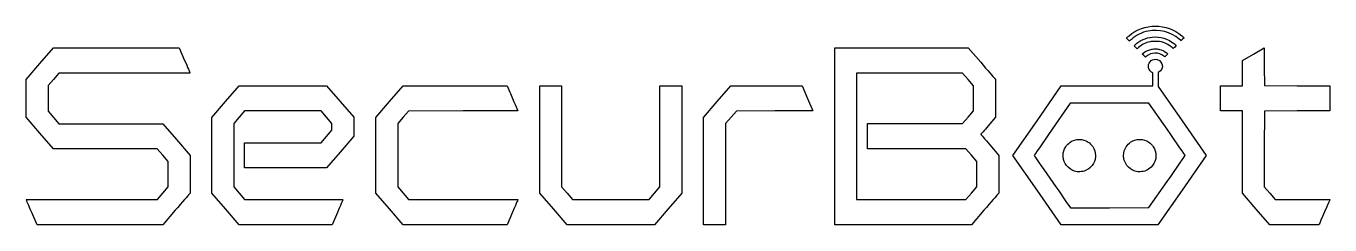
# Model space of a CAD drawing. Extents: x 96 to 2093, y 40 to 345.
import ezdxf

# ---------------------------------------------------------------- set-up
doc = ezdxf.new("R2010")
doc.units = 0
doc.layers.get('0').update_dxf_attribs({"linetype": 'CONTINUOUS'})

msp = doc.modelspace()

# ---------------------------------------------------------------- linework, layer by layer
at = {"color": 7}
for points in [[(1783.825543, 324.365808), (1781.593782, 326.609234), (1782.376182, 327.437036)], [(1869.396794, 327.701804), (1869.910032, 327.129151), (1867.682849, 324.89035)], [(196.736539, 79.300679), (297.227069, 79.367168), (305.494716, 88.892168), (313.762364, 98.417168), (313.772682, 117.864049), (313.783001, 137.310924), (305.38838, 147.030951), (296.993998, 156.750978), (217.455978, 156.754391), (137.917976, 156.757804), (116.980465, 181.002951), (96.042954, 205.248097), (96.042954, 234.252325), (96.042954, 263.256551), (116.996623, 287.530453), (137.950295, 311.804354), (234.26837, 311.737851), (330.586477, 311.671346), (338.859495, 292.511491)], [(1334.822123, 176.072382), (1334.822123, 311.803632), (1437.017435, 311.796515), (1539.212748, 311.789397), (1558.39504, 289.563051)], [(1795.613709, 312.577565), (1793.304505, 314.897542), (1794.978418, 316.416272)], [(1800.065774, 312.114422), (1797.92294, 310.25759), (1795.613709, 312.577565)], [(1808.352524, 299.838584), (1806.040833, 302.161035), (1807.564277, 303.44967)], [(1842.707241, 299.929801), (1840.475666, 297.746282), (1839.06922, 298.890952)], [(1857.492396, 315.793255), (1858.007486, 315.218807), (1855.719608, 312.930942), (1853.431756, 310.643074), (1851.874656, 311.997384)], [(1980.411859, 64.553095), (1959.503373, 88.765089), (1959.503373, 151.865608), (1959.503373, 214.966132), (1942.702331, 214.966132), (1925.90129, 214.966132), (1925.90129, 234.280715), (1925.90129, 253.595299), (1942.700638, 253.595299), (1959.49996, 253.595299), (1959.567825, 273.06011), (1959.635665, 292.524921), (1976.172123, 302.106282), (1992.708581, 311.687644), (1992.840873, 282.707617), (1992.973165, 253.72759), (2043.177852, 253.660762), (2093.38254, 253.593931), (2093.38254, 234.280715), (2093.38254, 214.9675), (2043.177852, 214.900669), (1992.973165, 214.83384), (1992.906437, 156.744257), (1992.839682, 98.654658), (2001.214406, 88.944768), (2009.58913, 79.234877), (2051.514132, 79.234877)], [(246.657008, 272.899807), (146.181495, 272.889726), (137.918971, 263.308658), (129.656443, 253.727593), (129.650728, 234.279824), (129.645013, 214.832057), (138.02922, 205.109511), (146.413426, 195.386968), (225.951378, 195.386968), (305.489319, 195.386968), (326.443234, 171.112378), (347.397123, 146.837789), (347.397123, 117.942476), (347.397123, 89.047161), (345.611185, 86.92859)], [(1579.363269, 265.217164), (1581.149206, 263.097624), (1581.149206, 234.198705), (1581.149206, 205.299786), (1569.904415, 192.283345)], [(1644.854047, 93.403526), (1607.884902, 146.703582), (1644.854047, 200.003241), (1681.823165, 253.302902), (1751.871602, 253.316819), (1821.92004, 253.330736), (1821.92004, 263.46654), (1821.92004, 273.602344), (1820.291212, 274.645186)], [(1831.894381, 274.761986), (1830.412133, 273.835945), (1830.399433, 263.239988), (1830.386733, 252.644032), (1867.157651, 199.673885), (1903.928596, 146.703738), (1866.959214, 93.403896), (1829.989858, 40.104086), (1755.906524, 40.104086), (1681.823191, 40.104086), (1644.854073, 93.404134), (1644.854047, 93.403526)], [(401.437819, 64.616647), (380.473029, 88.892168), (380.470384, 146.99238), (380.467738, 205.092586), (401.411414, 229.343942), (422.355089, 253.595299), (489.374841, 253.595299), (556.394594, 253.595299), (577.307207, 229.374745), (598.219821, 205.154191), (598.219821, 190.626579), (598.219821, 176.098965), (577.307578, 151.8763), (556.397663, 127.653632), (493.569255, 127.653632), (430.740873, 127.653632), (430.740873, 146.968215), (430.740873, 166.282799), (489.311633, 166.282799), (547.882392, 166.282799), (556.251216, 175.977304), (564.62004, 185.671809), (564.62004, 190.621806), (564.62004, 195.571803), (556.260688, 205.268968), (547.901363, 214.966132), (489.376746, 214.966132), (430.852104, 214.966132), (422.463648, 205.242694), (414.075219, 195.519257), (414.081833, 146.968215), (414.088448, 98.417168), (422.348607, 88.837664), (430.608793, 79.25816), (505.979747, 79.246518)], [(652.791986, 64.616647), (631.827196, 88.892168), (631.82455, 146.99238), (631.821904, 205.092586), (652.76558, 229.343942), (673.709256, 253.595299), (753.273486, 253.595299), (832.83769, 253.595299), (837.033002, 243.871861)], [(845.347428, 224.623424), (849.466514, 215.098424), (765.779837, 214.966132), (682.093161, 214.83384), (673.759818, 205.176549), (665.426475, 195.519257), (665.433354, 146.968215), (665.440233, 98.417168), (673.700392, 88.837664), (681.960578, 79.25816), (765.635057, 79.246518)], [(1843.920911, 186.788007), (1816.183873, 226.74009), (1755.906498, 226.74009), (1695.629123, 226.74009), (1667.890603, 186.788007)], [(1563.422123, 62.583272), (1544.239831, 40.35642), (1439.530977, 40.348747), (1334.822123, 40.341074), (1334.822123, 176.072326), (1334.822123, 176.072382)], [(1572.417956, 162.772196), (1586.17629, 146.844673), (1586.17629, 117.945932), (1586.17629, 89.047188), (1584.390352, 86.928642)], [(1693.385403, 69.907732), (1695.748238, 66.533739), (1755.966294, 66.60044), (1816.184323, 66.667168), (1843.921387, 106.619252)], [(324.642956, 62.583774), (305.460665, 40.357531), (209.152329, 40.351445), (112.843995, 40.34536), (104.681377, 59.268386), (104.681377, 59.268148)], [(572.928962, 59.324425), (564.752543, 40.352266), (493.577695, 40.346709), (422.40282, 40.341153), (401.438031, 64.616674), (401.437819, 64.616647)], [(841.065358, 59.457272), (832.816814, 40.341127), (753.28571, 40.341127), (673.754606, 40.341127), (652.789816, 64.616647), (652.791986, 64.616647)], [(2076.961836, 41.068731), (2076.628858, 40.341127), (2038.974602, 40.341127), (2001.320345, 40.341127), (1980.411859, 64.553095)]]:
    msp.add_lwpolyline(points, dxfattribs=at)
for points in [[(1783.825543, 324.365808)], [(1808.352524, 299.838584)], [(1544.193635, 88.936618), (1552.574206, 98.63836), (1552.574206, 117.99634), (1552.574206, 137.354321), (1544.193635, 147.05606), (1535.813064, 156.757799), (1460.45301, 156.757799), (1385.092956, 156.757799), (1385.092956, 176.204674), (1385.092956, 195.651549), (1457.940183, 195.651549), (1530.787436, 195.651549), (1539.167266, 205.324996), (1547.547123, 214.998443), (1547.547123, 234.280715), (1547.547123, 253.562988), (1539.167266, 263.236435), (1530.787436, 272.909882), (1449.605808, 272.909882), (1368.424206, 272.909882), (1368.424206, 176.072382), (1368.424206, 79.234877), (1452.118635, 79.234877), (1535.813064, 79.234877)], [(903.875007, 64.614002), (882.91379, 88.886665), (882.91379, 171.24099), (882.91379, 253.595299), (899.714831, 253.595299), (916.515873, 253.595299), (916.515873, 176.072438), (916.515873, 98.549566), (924.874113, 88.891639), (933.23238, 79.233712), (991.874577, 79.30044), (1050.516801, 79.367168), (1058.778124, 88.892168), (1067.039448, 98.417168), (1067.051619, 176.006236), (1067.06379, 253.595299), (1083.864831, 253.595299), (1100.665873, 253.595299), (1100.665873, 171.213362), (1100.665873, 88.83142), (1079.728362, 64.586273), (1058.790851, 40.341127), (991.813538, 40.341127), (924.836251, 40.341127), (903.875007, 64.613896)], [(1134.003373, 122.716859), (1134.003373, 205.092586), (1154.947604, 229.344569), (1175.891836, 253.596555), (1230.367216, 253.529783), (1284.842596, 253.463007), (1293.126568, 234.280715), (1301.410566, 215.098424), (1242.842585, 214.966132), (1184.27463, 214.83384), (1175.941286, 205.176549), (1167.607943, 195.519257), (1167.607943, 117.930194), (1167.607943, 40.341127), (1150.806902, 40.341127), (1134.00586, 40.341127), (1134.00586, 122.716859)], [(1706.429415, 121.737266)], [(1799.033581, 121.737266)]]:
    msp.add_lwpolyline(points, close=True, dxfattribs=at)
for points in [[(1785.672123, 330.378223), (1796.819601, 339.751038), (1811.548294, 345.13933), (1826.021081, 345.13933)], [(1862.442935, 325.031214), (1849.426017, 336.261485), (1832.077209, 340.798893), (1815.040873, 337.428763)], [(1826.021081, 345.13933), (1840.490218, 345.13933), (1855.186737, 339.764558), (1866.37004, 330.383033)], [(1782.376182, 327.437036), (1782.8065, 327.892325), (1784.289675, 329.215861), (1785.672123, 330.378223)], [(1786.126227, 322.122382), (1786.088312, 322.122382), (1785.053024, 323.131923), (1783.825543, 324.365808)], [(1789.229314, 324.733203), (1787.560507, 323.297251), (1786.164116, 322.122382), (1786.126227, 322.122382)], [(1815.040873, 337.428763), (1805.375617, 335.516776), (1796.939087, 331.367215), (1789.229314, 324.733203)], [(1794.978418, 316.416272), (1802.388974, 323.13979), (1811.165944, 327.076054), (1821.258581, 328.202311)], [(1818.215873, 321.097137), (1811.136655, 319.577143), (1805.403372, 316.739659), (1800.065774, 312.114422)], [(1825.88879, 321.693635), (1821.807724, 321.693635), (1820.532141, 321.594472), (1818.215873, 321.097137)], [(1821.258581, 328.202311), (1833.111756, 329.525032), (1845.52754, 325.747888), (1855.097414, 317.907818)], [(1838.324206, 319.84537), (1834.009328, 321.270201), (1831.160401, 321.693635), (1825.88879, 321.693635)], [(1851.874656, 311.997384), (1847.965544, 315.397436), (1842.887369, 318.338552), (1838.324206, 319.84537)], [(1865.317554, 322.660941), (1865.241565, 322.666101), (1863.947991, 323.732731), (1862.442935, 325.031214)], [(1867.682849, 324.89035), (1866.457908, 323.659008), (1865.393515, 322.655777), (1865.317554, 322.660941)], [(1866.37004, 330.383033), (1867.752487, 329.223317), (1869.114536, 328.016762), (1869.396794, 327.701804)], [(1807.564277, 303.44967), (1810.785341, 306.174217), (1814.751392, 308.22864), (1818.955172, 309.350148)], [(1810.761423, 297.516132), (1810.70795, 297.516132), (1809.623952, 298.561236), (1808.352524, 299.838584)], [(1839.06922, 298.890952), (1831.267292, 305.240661), (1819.482751, 305.107393), (1812.073677, 298.585668)], [(1818.955172, 309.350148), (1821.209924, 309.951686), (1822.039525, 310.035252), (1825.756498, 310.035252)], [(1825.756498, 310.035252), (1829.47347, 310.035252), (1830.303071, 309.951686), (1832.557824, 309.350148)], [(1832.557824, 309.350148), (1835.571084, 308.546254), (1838.968625, 307.011782), (1841.449147, 305.334435)], [(1841.449147, 305.334435), (1843.358089, 304.043593), (1844.93879, 302.683593), (1844.93879, 302.331998)], [(1844.93879, 302.331998), (1844.93879, 302.211724), (1843.93459, 301.130737), (1842.707241, 299.929801)], [(1855.097414, 317.907818), (1856.131379, 317.060752), (1857.209106, 316.109199), (1857.492396, 315.793255)], [(338.859495, 292.511491), (343.409667, 281.97357), (347.13254, 273.252242), (347.13254, 273.130761)], [(1558.39504, 289.563051), (1568.9453, 277.33856), (1578.381003, 266.38291), (1579.363269, 265.217164)], [(1812.073677, 298.585668), (1811.405419, 297.997425), (1810.814895, 297.516132), (1810.761423, 297.516132)], [(1815.305456, 283.625528), (1815.305456, 290.603855), (1822.343055, 295.8715), (1828.974943, 293.85713)], [(1820.291212, 274.645186), (1817.343356, 276.532525), (1815.305456, 280.20319), (1815.305456, 283.625528)], [(1828.974943, 293.85713), (1833.492782, 292.484873), (1836.736706, 288.210527), (1836.736706, 283.629825)], [(1836.736706, 283.629825), (1836.736706, 280.267317), (1834.681238, 276.503074), (1831.894381, 274.761986)], [(347.13254, 273.130761), (347.13254, 273.009281), (301.918555, 272.905352), (246.657008, 272.899807)], [(837.033002, 243.871861), (839.340407, 238.52397), (843.081906, 229.862174), (845.347428, 224.623424)], [(1569.904415, 192.283345), (1563.719779, 185.124304), (1558.659623, 179.139286), (1558.659623, 178.983312)], [(1667.890603, 186.788007), (1652.634411, 164.814361), (1640.19775, 146.713051), (1640.253551, 146.562876)], [(1871.658187, 146.703632), (1871.658055, 146.776392), (1859.176257, 164.814361), (1843.920911, 186.788007)], [(1558.659623, 178.983312), (1558.659623, 178.827335), (1564.850873, 171.532333), (1572.417956, 162.772196)], [(1684.757632, 146.439049), (1684.757632, 151.746175), (1685.898462, 155.694825), (1688.698733, 160.080097)], [(1688.698733, 160.080097), (1690.060094, 162.212009), (1693.34434, 165.542357), (1695.500059, 166.976891)], [(1695.500059, 166.976891), (1699.941593, 169.932554), (1704.026125, 171.153532), (1709.472123, 171.153532)], [(1709.472123, 171.153532), (1714.779241, 171.153532), (1718.727909, 170.012709), (1723.113166, 167.212431)], [(1723.113166, 167.212431), (1725.245073, 165.851067), (1728.575436, 162.566829), (1730.009954, 160.411123)], [(1730.009954, 160.411123), (1732.965615, 155.969576), (1734.186614, 151.885047), (1734.186614, 146.439049)], [(1777.361799, 146.439049), (1777.361799, 151.746175), (1778.502629, 155.694825), (1781.3029, 160.080097)], [(1781.3029, 160.080097), (1782.66426, 162.212009), (1785.948507, 165.542357), (1788.104226, 166.976891)], [(1788.104226, 166.976891), (1792.54576, 169.932554), (1796.630291, 171.153532), (1802.07629, 171.153532)], [(1802.07629, 171.153532), (1807.530728, 171.153532), (1811.600919, 169.934718), (1816.071504, 166.96268)], [(1816.071504, 166.96268), (1818.173751, 165.5651), (1821.522133, 162.152595), (1822.891246, 160.012316)], [(1822.891246, 160.012316), (1825.64495, 155.707591), (1826.790781, 151.719283), (1826.790781, 146.439049)], [(1640.253551, 146.562876), (1640.338959, 146.333012), (1686.177704, 80.199891), (1693.385403, 69.907732)], [(1685.339186, 140.538483), (1684.883891, 142.361613), (1684.757632, 143.64263), (1684.757632, 146.439049)], [(1692.185571, 128.683073), (1688.777473, 131.992968), (1686.479567, 135.972076), (1685.339186, 140.538483)], [(1733.60506, 140.538483), (1732.464679, 135.972076), (1730.166773, 131.992968), (1726.758675, 128.683073)], [(1734.186614, 146.439049), (1734.186614, 143.64263), (1734.060355, 142.361613), (1733.60506, 140.538483)], [(1777.943353, 140.538483), (1777.488058, 142.361613), (1777.361799, 143.64263), (1777.361799, 146.439049)], [(1784.789738, 128.683073), (1781.38164, 131.992968), (1779.083733, 135.972076), (1777.943353, 140.538483)], [(1826.209226, 140.538483), (1825.068846, 135.972076), (1822.77094, 131.992968), (1819.362842, 128.683073)], [(1826.790781, 146.439049), (1826.790781, 143.64263), (1826.664521, 142.361613), (1826.209226, 140.538483)], [(1843.921387, 106.619252), (1859.176786, 128.592903), (1871.658346, 146.630872), (1871.658187, 146.703632)], [(1706.429415, 121.737266), (1700.622419, 122.656814), (1696.140007, 124.842606), (1692.185571, 128.683073)], [(1710.265873, 121.709675), (1708.592383, 121.655721), (1706.865977, 121.668135), (1706.429415, 121.737266)], [(1726.758675, 128.683073), (1722.098384, 124.157092), (1716.808939, 121.920632), (1710.265873, 121.709675)], [(1799.033581, 121.737266), (1793.226586, 122.656814), (1788.744174, 124.842606), (1784.789738, 128.683073)], [(1802.87004, 121.709675), (1801.19655, 121.655721), (1799.470144, 121.668135), (1799.033581, 121.737266)], [(1819.362842, 128.683073), (1814.70255, 124.157092), (1809.413106, 121.920632), (1802.87004, 121.709675)], [(345.611185, 86.92859), (344.62892, 85.763365), (335.193217, 74.808212), (324.642956, 62.583774)], [(1584.390352, 86.928642), (1583.408086, 85.76347), (1573.972383, 74.808027), (1563.422123, 62.583272)], [(96.38238, 78.712669), (96.246865, 79.230881), (96.884511, 79.234612), (196.736539, 79.300679)], [(104.681377, 59.268148), (100.191935, 69.675798), (96.457386, 78.425834), (96.38238, 78.712669)], [(505.979747, 79.246518), (578.002347, 79.235406), (581.345278, 79.214028), (581.228041, 78.765744)], [(581.228041, 78.765744), (581.160572, 78.507722), (577.425979, 69.759116), (572.928962, 59.324425)], [(765.635057, 79.246518), (832.390835, 79.237258), (849.309986, 79.168016), (849.311733, 78.904147)], [(849.311733, 78.904147), (849.311733, 78.722246), (845.602089, 69.971153), (841.065358, 59.457272)], [(2051.514132, 79.234877), (2084.947967, 79.234877), (2093.41249, 79.167884), (2093.307504, 78.904148)], [(2093.307504, 78.904148), (2093.078533, 78.32897), (2077.310504, 41.830651), (2076.961836, 41.068731)]]:
    msp.add_open_spline(points, degree=3, dxfattribs=at)

doc.saveas('drawing.dxf')
